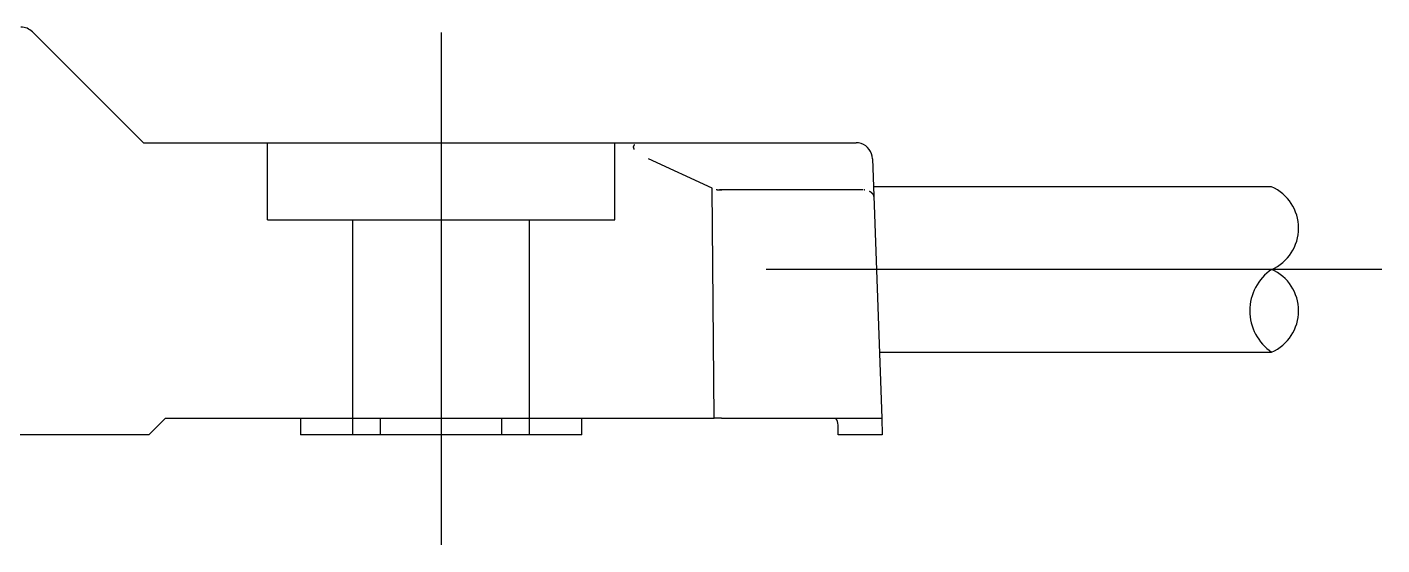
# Model space of a CAD drawing. Extents: x -42 to 59, y -24 to 30.
# Drawn here: x 10.99 to 35.56, y -2 to 7.4 of the extents above; entities that cross this region are included whole.
import ezdxf

# ---------------------------------------------------------------- set-up
doc = ezdxf.new("R2010")
doc.units = 0
doc.linetypes.add('CENTER', pattern=[50.8, 31.75, -6.35, 6.35, -6.35])
doc.linetypes.add('DASHED', pattern=[19.05, 12.7, -6.35])
doc.layers.get('0').update_dxf_attribs({"linetype": 'CONTINUOUS'})
doc.layers.add('CENTER', color=1, linetype='CENTER')

msp = doc.modelspace()

# ---------------------------------------------------------------- linework, layer by layer
at = {"color": 7, "linetype": 'CONTINUOUS'}
for p, q in [((11.088, 7.312), (13.1, 5.3)), ((13.1, 5.3), (26.025, 5.3)), ((23.416, 4.478), (22.261, 5.01)), ((26.325, 5.01), (26.49, 0.3)), ((23.45, 0.3), (23.416, 4.478)), ((26.147, 4.445), (23.55, 4.445)), ((33.562, 4.5), (26.343, 4.5)), ((26.448, 1.5), (33.562, 1.5)), ((13.2, 0), (13.5, 0.3)), ((13.5, 0.3), (23.45, 0.3)), ((15.95, 0.3), (15.95, 0)), ((17.399, 0), (17.399, 0.3)), ((19.601, 0), (19.601, 0.3)), ((21.05, 0), (21.05, 0.3)), ((23.584, 0.3), (23.45, 0.3)), ((23.584, 0.3), (26.324, 0.3)), ((26.324, 0.3), (26.49, 0.3)), ((26.49, 0.3), (26.5, 0)), ((13.2, 0), (10.3, 0)), ((21.05, 0), (15.95, 0)), ((25.7, 0), (25.7, 0.176)), ((26.5, 0), (25.7, 0))]:
    msp.add_line(p, q, dxfattribs=at)
at = {"color": 3, "linetype": 'DASHED'}
for p, q in [((15.35, 3.9), (15.35, 5.3)), ((21.65, 3.9), (21.65, 5.3)), ((15.35, 3.9), (21.65, 3.9)), ((16.9, 0), (16.9, 3.9)), ((20.1, 0), (20.1, 3.9))]:
    msp.add_line(p, q, dxfattribs=at)
at = {"color": 7, "linetype": 'CONTINUOUS'}
for points in [[(22.006, 5.262, 0), (22.005, 5.261, 0), (22.005, 5.261, 0), (22.004, 5.26, 0), (22.004, 5.26, 0), (22.003, 5.26, 0), (22.003, 5.259, 0), (22.002, 5.259, 0), (22.001, 5.258, 0), (22.001, 5.258, 0), (22, 5.257, 0), (22, 5.257, 0), (21.999, 5.256, 0), (21.999, 5.256, 0), (21.998, 5.255, 0), (21.998, 5.255, 0), (21.997, 5.254, 0), (21.997, 5.254, 0), (21.996, 5.253, 0), (21.996, 5.253, 0), (21.995, 5.252, 0), (21.995, 5.252, 0), (21.994, 5.251, 0), (21.994, 5.251, 0), (21.994, 5.25, 0), (21.993, 5.25, 0), (21.993, 5.249, 0), (21.992, 5.248, 0), (21.992, 5.248, 0), (21.992, 5.247, 0), (21.991, 5.247, 0), (21.991, 5.246, 0), (21.991, 5.246, 0), (21.99, 5.245, 0), (21.99, 5.245, 0), (21.99, 5.244, 0), (21.989, 5.244, 0), (21.989, 5.243, 0), (21.989, 5.242, 0), (21.989, 5.242, 0), (21.988, 5.241, 0), (21.988, 5.241, 0), (21.988, 5.24, 0), (21.988, 5.24, 0), (21.987, 5.239, 0), (21.987, 5.239, 0), (21.987, 5.238, 0), (21.987, 5.237, 0), (21.986, 5.237, 0), (21.986, 5.236, 0), (21.986, 5.236, 0), (21.986, 5.235, 0), (21.986, 5.234, 0), (21.986, 5.234, 0), (21.985, 5.233, 0), (21.985, 5.233, 0), (21.985, 5.232, 0), (21.985, 5.231, 0), (21.985, 5.231, 0), (21.985, 5.23, 0), (21.985, 5.23, 0), (21.985, 5.229, 0), (21.985, 5.228, 0), (21.985, 5.228, 0), (21.985, 5.227, 0), (21.984, 5.227, 0), (21.984, 5.226, 0), (21.984, 5.225, 0), (21.984, 5.225, 0), (21.984, 5.224, 0), (21.984, 5.223, 0), (21.984, 5.223, 0), (21.984, 5.222, 0), (21.984, 5.222, 0), (21.984, 5.221, 0), (21.984, 5.22, 0), (21.985, 5.22, 0), (21.985, 5.219, 0), (21.985, 5.218, 0), (21.985, 5.218, 0), (21.985, 5.217, 0), (21.985, 5.216, 0), (21.985, 5.216, 0), (21.985, 5.215, 0), (21.985, 5.214, 0), (21.985, 5.214, 0), (21.985, 5.213, 0), (21.986, 5.212, 0), (21.986, 5.212, 0), (21.986, 5.211, 0), (21.986, 5.21, 0), (21.986, 5.21, 0), (21.986, 5.209, 0), (21.987, 5.208, 0), (21.987, 5.208, 0), (21.987, 5.207, 0), (21.987, 5.206, 0), (21.988, 5.206, 0), (21.988, 5.205, 0), (21.988, 5.204, 0), (21.988, 5.204, 0), (21.989, 5.203, 0), (21.989, 5.202, 0), (21.989, 5.201, 0), (21.99, 5.201, 0), (21.99, 5.2, 0), (21.99, 5.199, 0), (21.991, 5.199, 0), (21.991, 5.198, 0), (21.991, 5.197, 0), (21.992, 5.196, 0), (21.992, 5.196, 0), (21.992, 5.195, 0), (21.993, 5.194, 0), (21.993, 5.194, 0), (21.994, 5.193, 0), (21.994, 5.192, 0), (21.994, 5.191, 0), (21.995, 5.191, 0), (21.995, 5.19, 0), (21.996, 5.189, 0), (21.996, 5.189, 0), (21.997, 5.188, 0), (21.997, 5.187, 0), (21.997, 5.186, 0), (21.998, 5.186, 0), (21.998, 5.185, 0), (21.999, 5.184, 0), (22, 5.183, 0)], [(23.487, 4.452, 0), (23.488, 4.452, 0), (23.489, 4.452, 0), (23.49, 4.452, 0), (23.491, 4.452, 0), (23.492, 4.451, 0), (23.493, 4.451, 0), (23.494, 4.451, 0), (23.495, 4.451, 0), (23.496, 4.451, 0), (23.497, 4.45, 0), (23.497, 4.45, 0), (23.498, 4.45, 0), (23.499, 4.45, 0), (23.5, 4.45, 0), (23.501, 4.45, 0), (23.502, 4.449, 0), (23.503, 4.449, 0), (23.504, 4.449, 0), (23.505, 4.449, 0), (23.506, 4.449, 0), (23.507, 4.449, 0), (23.508, 4.448, 0), (23.508, 4.448, 0), (23.509, 4.448, 0), (23.51, 4.448, 0), (23.511, 4.448, 0), (23.512, 4.448, 0), (23.513, 4.448, 0), (23.514, 4.447, 0), (23.515, 4.447, 0), (23.516, 4.447, 0), (23.517, 4.447, 0), (23.517, 4.447, 0), (23.518, 4.447, 0), (23.519, 4.447, 0), (23.52, 4.447, 0), (23.521, 4.446, 0), (23.522, 4.446, 0), (23.523, 4.446, 0), (23.524, 4.446, 0), (23.524, 4.446, 0), (23.525, 4.446, 0), (23.526, 4.446, 0), (23.527, 4.446, 0), (23.528, 4.446, 0), (23.529, 4.446, 0), (23.53, 4.446, 0), (23.531, 4.446, 0), (23.532, 4.445, 0), (23.532, 4.445, 0), (23.533, 4.445, 0), (23.534, 4.445, 0), (23.535, 4.445, 0), (23.536, 4.445, 0), (23.537, 4.445, 0), (23.538, 4.445, 0), (23.538, 4.445, 0), (23.539, 4.445, 0), (23.54, 4.445, 0), (23.541, 4.445, 0), (23.542, 4.445, 0), (23.543, 4.445, 0), (23.544, 4.445, 0), (23.545, 4.445, 0), (23.545, 4.445, 0), (23.546, 4.445, 0), (23.547, 4.445, 0), (23.548, 4.445, 0), (23.549, 4.445, 0), (23.55, 4.445, 0), (23.551, 4.445, 0), (23.551, 4.445, 0), (23.552, 4.445, 0), (23.553, 4.445, 0), (23.554, 4.445, 0), (23.555, 4.445, 0), (23.556, 4.445, 0), (23.556, 4.445, 0), (23.557, 4.445, 0), (23.558, 4.445, 0), (23.559, 4.445, 0), (23.56, 4.445, 0), (23.561, 4.445, 0), (23.561, 4.445, 0), (23.562, 4.445, 0), (23.563, 4.445, 0), (23.564, 4.445, 0), (23.565, 4.445, 0), (23.566, 4.445, 0), (23.567, 4.445, 0), (23.567, 4.445, 0), (23.568, 4.445, 0), (23.569, 4.446, 0), (23.57, 4.446, 0), (23.57, 4.446, 0), (23.571, 4.446, 0), (23.572, 4.446, 0), (23.573, 4.446, 0), (23.574, 4.446, 0), (23.575, 4.446, 0), (23.575, 4.446, 0), (23.576, 4.446, 0), (23.577, 4.446, 0), (23.578, 4.446, 0), (23.579, 4.447, 0), (23.579, 4.447, 0), (23.58, 4.447, 0), (23.581, 4.447, 0), (23.582, 4.447, 0), (23.583, 4.447, 0), (23.583, 4.447, 0), (23.584, 4.447, 0), (23.585, 4.448, 0), (23.586, 4.448, 0), (23.587, 4.448, 0), (23.587, 4.448, 0), (23.588, 4.448, 0), (23.589, 4.448, 0), (23.59, 4.448, 0), (23.59, 4.449, 0), (23.591, 4.449, 0), (23.592, 4.449, 0), (23.593, 4.449, 0), (23.593, 4.449, 0), (23.594, 4.449, 0), (23.595, 4.45, 0), (23.596, 4.45, 0), (23.596, 4.45, 0)], [(26.187, 4.44, 0), (26.187, 4.44, 0), (26.187, 4.44, 0), (26.187, 4.44, 0), (26.187, 4.44, 0), (26.186, 4.44, 0), (26.186, 4.44, 0), (26.186, 4.44, 0), (26.186, 4.44, 0), (26.186, 4.44, 0), (26.186, 4.44, 0), (26.186, 4.44, 0), (26.185, 4.44, 0), (26.185, 4.44, 0), (26.185, 4.441, 0), (26.185, 4.441, 0), (26.185, 4.441, 0), (26.185, 4.441, 0), (26.184, 4.441, 0), (26.184, 4.441, 0), (26.184, 4.441, 0), (26.184, 4.441, 0), (26.184, 4.441, 0), (26.184, 4.441, 0), (26.184, 4.441, 0), (26.183, 4.441, 0), (26.183, 4.441, 0), (26.183, 4.441, 0), (26.183, 4.441, 0), (26.183, 4.441, 0), (26.183, 4.441, 0), (26.183, 4.441, 0), (26.182, 4.441, 0), (26.182, 4.441, 0), (26.182, 4.441, 0), (26.182, 4.441, 0), (26.182, 4.441, 0), (26.182, 4.441, 0), (26.181, 4.441, 0), (26.181, 4.441, 0), (26.181, 4.441, 0), (26.181, 4.441, 0), (26.181, 4.441, 0), (26.181, 4.441, 0), (26.181, 4.441, 0), (26.18, 4.441, 0), (26.18, 4.442, 0), (26.18, 4.442, 0), (26.18, 4.442, 0), (26.18, 4.442, 0), (26.18, 4.442, 0), (26.18, 4.442, 0), (26.179, 4.442, 0), (26.179, 4.442, 0), (26.179, 4.442, 0), (26.179, 4.442, 0), (26.179, 4.442, 0), (26.179, 4.442, 0), (26.178, 4.442, 0), (26.178, 4.442, 0), (26.178, 4.442, 0), (26.178, 4.442, 0), (26.178, 4.442, 0), (26.178, 4.442, 0), (26.178, 4.442, 0), (26.177, 4.442, 0), (26.177, 4.442, 0), (26.177, 4.442, 0), (26.177, 4.442, 0), (26.177, 4.442, 0), (26.177, 4.442, 0), (26.177, 4.442, 0), (26.176, 4.442, 0), (26.176, 4.442, 0), (26.176, 4.442, 0), (26.176, 4.442, 0), (26.176, 4.442, 0), (26.176, 4.442, 0), (26.175, 4.442, 0), (26.175, 4.442, 0), (26.175, 4.442, 0), (26.175, 4.442, 0), (26.175, 4.442, 0), (26.175, 4.443, 0), (26.175, 4.443, 0), (26.174, 4.443, 0), (26.174, 4.443, 0), (26.174, 4.443, 0), (26.174, 4.443, 0), (26.174, 4.443, 0), (26.174, 4.443, 0), (26.174, 4.443, 0), (26.173, 4.443, 0), (26.173, 4.443, 0), (26.173, 4.443, 0), (26.173, 4.443, 0), (26.173, 4.443, 0), (26.173, 4.443, 0), (26.172, 4.443, 0), (26.172, 4.443, 0), (26.172, 4.443, 0), (26.172, 4.443, 0), (26.172, 4.443, 0), (26.172, 4.443, 0), (26.172, 4.443, 0), (26.171, 4.443, 0), (26.171, 4.443, 0), (26.171, 4.443, 0), (26.171, 4.443, 0), (26.171, 4.443, 0), (26.171, 4.443, 0), (26.171, 4.443, 0), (26.17, 4.443, 0), (26.17, 4.443, 0), (26.17, 4.443, 0), (26.17, 4.443, 0), (26.17, 4.443, 0), (26.17, 4.443, 0), (26.169, 4.443, 0), (26.169, 4.443, 0), (26.169, 4.443, 0), (26.169, 4.443, 0), (26.169, 4.443, 0), (26.169, 4.443, 0), (26.169, 4.443, 0), (26.168, 4.443, 0), (26.168, 4.443, 0), (26.168, 4.443, 0), (26.168, 4.443, 0)], [(26.349, 4.327, 0), (26.349, 4.327, 0), (26.349, 4.328, 0), (26.349, 4.329, 0), (26.349, 4.33, 0), (26.349, 4.33, 0), (26.349, 4.331, 0), (26.349, 4.332, 0), (26.348, 4.333, 0), (26.348, 4.334, 0), (26.348, 4.334, 0), (26.348, 4.335, 0), (26.348, 4.336, 0), (26.348, 4.337, 0), (26.348, 4.337, 0), (26.347, 4.338, 0), (26.347, 4.339, 0), (26.347, 4.34, 0), (26.347, 4.34, 0), (26.347, 4.341, 0), (26.346, 4.342, 0), (26.346, 4.343, 0), (26.346, 4.344, 0), (26.346, 4.344, 0), (26.345, 4.345, 0), (26.345, 4.346, 0), (26.345, 4.347, 0), (26.345, 4.347, 0), (26.344, 4.348, 0), (26.344, 4.349, 0), (26.344, 4.35, 0), (26.343, 4.35, 0), (26.343, 4.351, 0), (26.343, 4.352, 0), (26.342, 4.353, 0), (26.342, 4.353, 0), (26.342, 4.354, 0), (26.341, 4.355, 0), (26.341, 4.356, 0), (26.34, 4.356, 0), (26.34, 4.357, 0), (26.34, 4.358, 0), (26.339, 4.359, 0), (26.339, 4.359, 0), (26.338, 4.36, 0), (26.338, 4.361, 0), (26.337, 4.361, 0), (26.337, 4.362, 0), (26.336, 4.363, 0), (26.336, 4.364, 0), (26.335, 4.364, 0), (26.335, 4.365, 0), (26.334, 4.366, 0), (26.334, 4.367, 0), (26.333, 4.367, 0), (26.333, 4.368, 0), (26.332, 4.369, 0), (26.332, 4.369, 0), (26.331, 4.37, 0), (26.33, 4.371, 0), (26.33, 4.372, 0), (26.329, 4.372, 0), (26.329, 4.373, 0), (26.328, 4.374, 0), (26.327, 4.374, 0), (26.327, 4.375, 0), (26.326, 4.376, 0), (26.325, 4.376, 0), (26.325, 4.377, 0), (26.324, 4.378, 0), (26.323, 4.379, 0), (26.323, 4.379, 0), (26.322, 4.38, 0), (26.321, 4.381, 0), (26.32, 4.381, 0), (26.32, 4.382, 0), (26.319, 4.383, 0), (26.318, 4.383, 0), (26.317, 4.384, 0), (26.317, 4.385, 0), (26.316, 4.385, 0), (26.315, 4.386, 0), (26.314, 4.387, 0), (26.314, 4.387, 0), (26.313, 4.388, 0), (26.312, 4.389, 0), (26.311, 4.389, 0), (26.31, 4.39, 0), (26.309, 4.391, 0), (26.308, 4.391, 0), (26.308, 4.392, 0), (26.307, 4.393, 0), (26.306, 4.393, 0), (26.305, 4.394, 0), (26.304, 4.394, 0), (26.303, 4.395, 0), (26.302, 4.396, 0), (26.301, 4.396, 0), (26.3, 4.397, 0), (26.299, 4.398, 0), (26.299, 4.398, 0), (26.298, 4.399, 0), (26.297, 4.399, 0), (26.296, 4.4, 0), (26.295, 4.401, 0), (26.294, 4.401, 0), (26.293, 4.402, 0), (26.292, 4.402, 0), (26.291, 4.403, 0), (26.29, 4.404, 0), (26.289, 4.404, 0), (26.288, 4.405, 0), (26.287, 4.405, 0), (26.285, 4.406, 0), (26.284, 4.407, 0), (26.283, 4.407, 0), (26.282, 4.408, 0), (26.281, 4.408, 0), (26.28, 4.409, 0), (26.279, 4.409, 0), (26.278, 4.41, 0), (26.277, 4.411, 0), (26.276, 4.411, 0), (26.274, 4.412, 0), (26.273, 4.412, 0), (26.272, 4.413, 0), (26.271, 4.413, 0), (26.27, 4.414, 0), (26.269, 4.414, 0)]]:
    msp.add_polyline3d(points, dxfattribs=at)
for centre, radius, start, end in [((10.876, 7.1), 0.3, 45, 90), ((26.025, 5), 0.3, 72.0797, 90), ((26.025, 5), 0.3, 2, 72.0797), ((25.5, 0.176), 0.2, 360, 38.1727)]:
    msp.add_arc(centre, radius, start, end, dxfattribs=at)
at = {"color": 3, "linetype": 'CONTINUOUS'}
for centre, radius, start, end in [((33.231, 3.75), 0.82, 293.7918, 66.2082), ((34.072, 2.25), 0.907, 124.2135, 235.7865), ((33.231, 2.25), 0.82, 293.7918, 66.2082)]:
    msp.add_arc(centre, radius, start, end, dxfattribs=at)
at = {"layer": 'CENTER', "color": 1, "linetype": 'CENTER'}
for p, q in [((18.5, 7.3), (18.5, -2)), ((35.562, 3), (24.395, 3))]:
    msp.add_line(p, q, dxfattribs=at)

doc.saveas('drawing.dxf')
